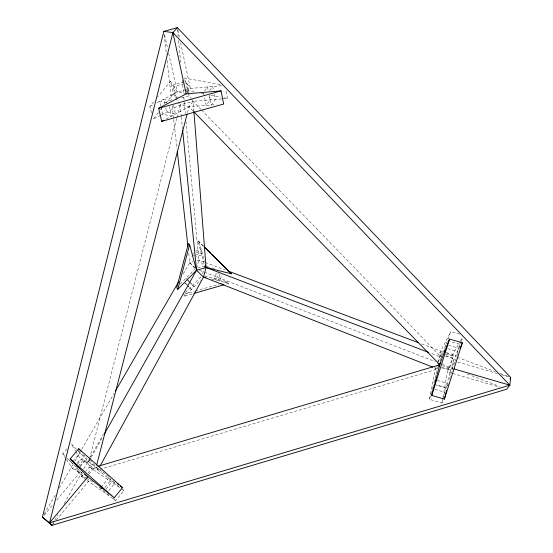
<?xml version="1.0" encoding="UTF-8"?>
<svg xmlns="http://www.w3.org/2000/svg" width="553" height="553" viewBox="0 0 553 553"><rect width="100%" height="100%" fill="white"/><g stroke="black" fill="none" stroke-linecap="round" stroke-linejoin="round"><path stroke-width="0.41" stroke-dasharray="2.77 2.07" d="M459.336 348.542L460.034 344.36L449.824 341.429M457.435 354.888L458.555 348.183L448.379 345.252M435.633 367.351L429.494 399.307L441.958 403.033L442.856 397.953M443.001 397.109L448.22 367.475L442.649 365.844M445.725 346.24L446.036 344.581M89.406 459.273L88.763 461.783L97.95 469.932L119.379 486.923M89.621 458.437L176.704 118.287M176.919 117.45L180.133 104.911L178.343 102.008M187.474 112.646L188.981 106.798L193.115 101.289L221.712 98.939M441.958 403.033L442.801 399.812M443.008 399.01L449.9 372.632L453.66 360.833L460.905 342.1M447.743 386.125L448.379 383.685M449.561 379.171L452.361 368.416L453.66 360.833L451.856 356.035L459.799 341.934M196.605 268.274L198.804 260.014L186.084 121.971M429.494 399.307L432.785 386.969M433.87 382.89L437.561 369.024L436.718 365.72L437.451 363.411M202.578 273.991L203.85 269.256M204.057 268.468L204.693 266.097L197.905 240.728L203.483 246.113M216.264 273.168L214.771 278.684L216.23 280.212L218.601 271.468M220.018 274.101L218.518 279.604L220.018 281.145L221.746 274.786M437.693 362.637L440.361 354.169L442.787 354.874M438.37 361.821L440.568 354.867L442.193 355.337M440.043 361.164L441.031 358.026M459.598 334.123L450.889 331.641L441.28 357.238L430.006 352.938M461.202 341.339L462.377 338.298M454.808 362.118L452.361 368.416L449.9 372.632L499.255 387.079M455.112 361.337L456.336 358.185M201.527 109.964L441.28 357.238L439.877 352.565L450.889 331.641M98.78 468.419L97.95 469.932L89.337 466.974L85.632 471.419M90.879 458.029L88.763 461.783L80.42 459.073L76.051 451.787M91.3 457.276L103.135 436.241M460.214 341.194L462.301 337.482M52.763 523.85L54.457 520.843M54.878 520.09L57.844 514.829M64.196 503.555L81.568 472.746M83.69 468.992L90.042 457.718M90.464 456.965L103.598 433.67M44.15 514.221L55.383 494.811M59.268 488.092L73.1 464.202M74.828 461.216L80.012 452.257M81.74 449.271L114.146 393.273M183.278 273.818L189.762 262.62L188.704 253.198M447.978 384.363L445.953 387.75L436.034 384.812M209.711 90.581L212.705 86.496L213.52 90.547M204.513 91.031L207.541 86.945L208.198 90.18M187.232 92.51L190.37 88.452L221.642 85.715M158.331 112.605L152.981 119.303L160.584 115.273M160.467 109.923L161.538 108.582M165.817 103.224L173.303 93.851L170.504 81.339L157.481 97.148M87.001 480.426L115.777 500.562L123.955 490.546L122.648 489.509M108.775 490.566L114.768 483.267L113.227 480.294M151.432 112.833L149.884 106.37L154.771 100.439M101.026 487.221L109.307 477.184M104.89 487.47L110.89 480.191L109.701 477.93M105.982 489.101L112.708 480.923M88.017 473.126L92.303 467.99L83.289 460.006L78.975 465.142M86.586 476.817L85.515 478.11L76.411 470.091L77.489 468.799M88.736 474.239L93.575 468.426L84.526 460.407L79.653 466.214M51.913 525.35L54.111 522.709M56.302 520.069L89.773 479.776M44.074 515.23L53.468 503.997M56.779 500.036L80.531 471.633L65.759 456.799M86.303 479.935L81.388 476.499L83.51 473.956M76.819 467.714L75.208 469.642L84.27 477.626M80.206 466.677L87.042 458.52M72.796 461.568L80.109 452.879L86.89 457.435M66.436 459.432L72.415 468.598L74.551 466.061M77.22 462.882L80.42 459.073M77.558 464.002L84.422 455.817M65.98 458.727L62.759 453.785L67.003 448.78M180.195 284.173L194.649 269.429M185.386 292.655L200.953 276.797M183.658 294.417L184.813 296.097L200.608 280.018M166.059 119.04L188.981 106.798L216.168 104.621M161.345 114.865L180.133 104.911L193.115 101.289L200.926 109.342M149.884 106.37L153.52 104.476M157.163 102.582L177.292 92.095L185.469 89.814M184.481 294.175L194.373 291.32M195.195 291.078L219.092 284.166M219.921 283.924L227.338 281.781L228.914 283.336L225.652 284.283M184.813 296.097L192.976 293.733M195.562 251.027L200.297 249.666L201.631 250.924L192.852 253.44M191.836 256.17L194.207 255.493M194.995 255.265L201.313 253.447L202.647 254.739L196.274 256.571M194.704 268.198L189.762 262.62L193.052 261.673M197.158 260.491L198.804 260.014L204.458 262.143M197.615 268.136L204.693 266.097L198.804 260.014M184.059 81.92L172.84 85.038L175.654 97.66M186.285 89.593L190.37 88.452L180.637 42.851M176.448 97.432L178.038 96.989M181.46 97.957L189.451 95.731L188.939 93.353M222.534 98.869L227.477 98.469L225.742 89.503M184.025 77.966L221.615 84.816M186.734 90.505L194.214 91.964M200.87 93.263L205.025 94.079M210.845 95.213L220.827 97.162M224.152 97.812L227.477 98.469M170.504 81.339L177.292 92.095L185.373 93.706M170.932 100.687L163.709 99.167L164.822 103.999M166.826 102.844L159.617 101.303L160.743 106.135M204.61 276.175L227.338 281.781M211.758 279.106L228.914 283.336M207.154 266.705L214.529 268.537M447.681 348.687L457.988 351.66M446.23 352.531L457.29 355.724M439.877 352.565L444.667 353.955M445.469 354.183L451.856 356.035M446.015 355.814L452.478 357.68L448.801 369.245L441.55 367.13M445.442 356.277L452.741 358.392L449.05 370.012L441.764 367.883M457.78 362.028L497.382 373.524M501.509 374.727L508.933 376.876M437.395 380.443L447.598 383.45M434.617 384.549L446.402 388.033M434.831 389.34L444.764 392.284M72.415 468.598L81.879 472.566M205.267 262.447L225.458 270.051M421.732 343.918L442.732 351.826M446.769 353.346L456.467 356.989M457.269 357.293L495.232 371.581M500.078 373.406L508.159 376.448M199.598 270.348L203.615 271.903M204.423 272.214L435.121 361.544M442.352 364.344L452.803 368.395M467.271 373.994L499.428 386.443M81.388 476.499L85.839 478.241M86.627 478.545L88.985 479.472M434.354 367.766L437.561 369.024L97.95 469.932L96.222 466.815L88.508 458.859M78.167 450.64L79.528 451.552M89.337 466.974L121.833 489.101M122.538 489.585L123.955 490.546M69.09 460.144L71.786 462.004M71.745 462.813L73.77 464.209M102.105 471.481L88.763 461.783L71.247 443.769L75.616 451.054M102.761 471.999L108.651 476.665M90.443 480.315L94.48 483.543M99.194 487.304L109.245 495.336M113.165 498.474L115.777 500.562M80.531 471.633L82.991 473.803M184.377 282.645L186.707 284.906M187.287 285.472L191.359 289.426L187.833 285.569M187.135 279.396L188.863 281.076M189.437 281.636L194.144 286.599L190.654 283.198M187.744 280.371L190.073 282.631M185.525 283.33L187.26 285.009M189.762 262.62L195.181 267.922M197.905 240.728L203.345 246.099M62.759 453.785L65.157 456.197M193.197 111.125L188.981 106.798L180.133 104.911L181.232 116.047M185.981 278.277L186.769 279.293M184.515 79.777L190.37 88.452M185.898 90.339L187.232 92.358M187.674 93.035L191.22 98.413M191.691 99.132L193.115 101.289L193.916 111.623M173.303 93.851L177.893 101.282M448.22 367.475L449.9 372.632M199.218 241.896L204.513 261.7M160.93 106.943L162.617 114.194L171.395 116.192L169.17 106.439M165.748 108.022L166.674 112.045L175.467 114.015L173.455 105.084M176.31 97.715L173.842 86.634L186.727 83.054L188.773 92.558M164.594 34.749L167.58 48.242M168.7 53.302L177.292 92.095M185.663 81.471L188.02 92.42M177.935 30.18L179.379 36.94M203.67 93.201L206.193 105.423L210.175 99.886L209.186 95.033M209.38 95.206L211.37 105.008L215.304 99.464L214.17 93.789M164.234 34.804L166.439 54.505M167.11 60.498L171.527 99.893M172.197 105.893L173.635 118.736M173.732 119.593L176.995 148.716M181.322 116.904L182.511 128.897M177.554 29.364L178.184 36.221M178.578 40.514L180.637 62.807M182.214 79.957L183.478 93.671M183.796 97.1L185.296 113.393"/><path stroke-width="0.83" d="M42.422 517.207L49.583 522.855L509.825 385.185L510.578 377.36L177.395 27.65L163.847 31.376L42.422 517.207L51.913 525.35L506.659 389.25L509.825 385.185L172.916 32.592L163.847 31.376M444.653 352.074L445.11 349.572M440.188 363.1L431.734 395.374L444.356 399.128L462.329 342.756L449.541 339.086L438.716 366.895M51.913 525.35L49.583 522.855L172.916 32.592L177.395 27.65M96.651 465.142L187.045 114.312M444.356 399.128L446.686 390.19M177.817 289.337L189.617 244.647L188.407 243.451L176.725 287.712L177.817 289.337L196.529 270.258L206.062 267.507L231.513 273.818L204.092 246.714M100.024 466.144L203.497 277.074L206.062 267.507L193.916 111.623M438.799 365.098L439.296 363.521M431.734 395.374L449.541 339.086M510.06 378.943L510.578 377.36M460.255 348.1L462.329 342.756M435.066 381.349L435.826 379.98M433.856 385.897L434.617 384.549M104.399 433.994L196.529 270.258L182.677 130.612M115.439 391.033L178.958 281.283M114.243 497.776L122.517 487.649L78.713 448.753L70.176 458.879L87.934 476.769L114.243 497.776L70.176 458.879M49.583 522.855L87.934 476.769L84.568 474.433M161.718 121.363L223.654 104.026L221.076 90.886L186.181 93.865L158.656 108.312L161.718 121.363L163.888 120.201M97.874 466.324L439.87 364.773L193.799 111.747M193.799 293.498L224.013 284.754M158.656 108.312L221.076 90.886M189.617 244.647L196.529 270.258L203.497 277.074L205.972 277.682M454.006 368.892L509.825 385.185M227.884 270.963L418.503 342.701M206.062 267.507L428.395 352.323M203.497 277.074L432.75 367.137M75.153 464.326L76.501 465.26M76.466 466.068L79.155 467.935M117.236 483.467L118.556 484.511M120.54 486.08L122.517 487.649M231.513 273.818L211.792 254.449M204.548 247.288L210.589 253.26M78.713 448.753L81.664 451.801M101.026 487.221L101.87 488.672M205.398 265.018L205.84 266.677M172.916 32.592L186.181 93.865M177.285 151.28L187.937 246.348"/></g></svg>
